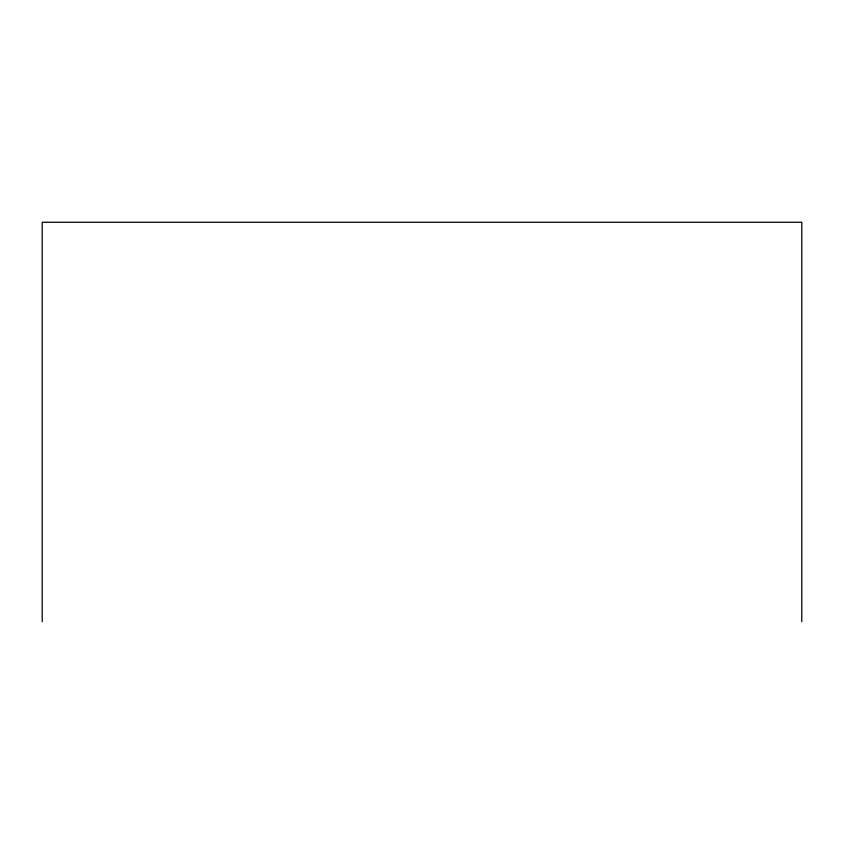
<?xml version="1.0" encoding="UTF-8"?>
<svg xmlns="http://www.w3.org/2000/svg" width="844" height="844" viewBox="0 0 844 844"><rect width="100%" height="100%" fill="white"/><g stroke="black" fill="none" stroke-linecap="round" stroke-linejoin="round"><path stroke-width="1.27" d="M801.8 621.733L801.8 222.267L42.2 222.267L42.2 621.733"/></g></svg>
